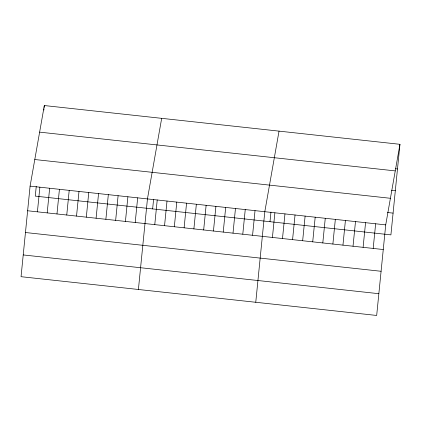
<?xml version="1.0" encoding="UTF-8"?>
<svg xmlns="http://www.w3.org/2000/svg" width="421" height="421" viewBox="0 0 421 421"><rect width="100%" height="100%" fill="white"/><g stroke="black" fill="none" stroke-linecap="round" stroke-linejoin="round"><path stroke-width="0.63" d="M30.091 186.119L21.05 276.692L376.679 315.455L385.72 224.882L399.95 144.308L44.321 105.545L30.091 186.119L385.72 224.882M36.248 186.45L35.28 196.118L390.909 234.881L399.95 144.308M43.868 110.086L44 108.792M44.126 107.492L44.321 105.545M37.411 211.826L39.869 187.182M47.189 212.894L49.652 188.25M56.972 213.957L59.429 189.318M66.75 215.026L69.207 190.381M76.527 216.094L78.99 191.45M86.31 217.157L88.768 192.513M96.088 218.225L98.551 193.581M105.871 219.288L108.329 194.644M115.649 220.357L118.106 195.712M125.426 221.42L127.889 196.775M135.209 222.488L137.667 197.844M138.409 289.485L147.45 198.912L161.68 118.338M152.639 208.911L153.602 199.244M154.77 224.619L157.228 199.975M164.548 225.688L167.005 201.043M174.326 226.751L176.788 202.106M184.109 227.819L186.566 203.175M193.886 228.882L196.349 204.238M203.669 229.95L206.127 205.306M213.447 231.013L215.905 206.369M223.225 232.082L225.688 207.437M233.008 233.15L235.465 208.506M242.785 234.213L245.248 209.569M252.568 235.281L255.026 210.637M255.763 302.273L264.804 211.7L279.034 131.131M269.998 221.704L270.961 212.031M272.424 237.444L274.881 212.8M282.496 238.544L284.959 213.9M292.574 239.638L295.032 214.994M302.652 240.738L305.109 216.094M312.724 241.838L315.187 217.194M322.802 242.933L325.265 218.288M332.879 244.033L335.337 219.388M342.957 245.133L345.415 220.488M353.03 246.227L355.492 221.588M363.107 247.327L365.565 222.683M373.185 248.427L375.643 223.783M395.603 168.747L397.492 168.953M39.627 132.136L395.256 170.9M391.541 190.297L395.319 190.708M34.785 159.527L390.414 198.291M387.415 212.505L393.082 213.126M27.628 210.763L383.257 249.527M25.46 232.518L381.089 271.282M23.223 254.937L378.853 293.695"/></g></svg>
